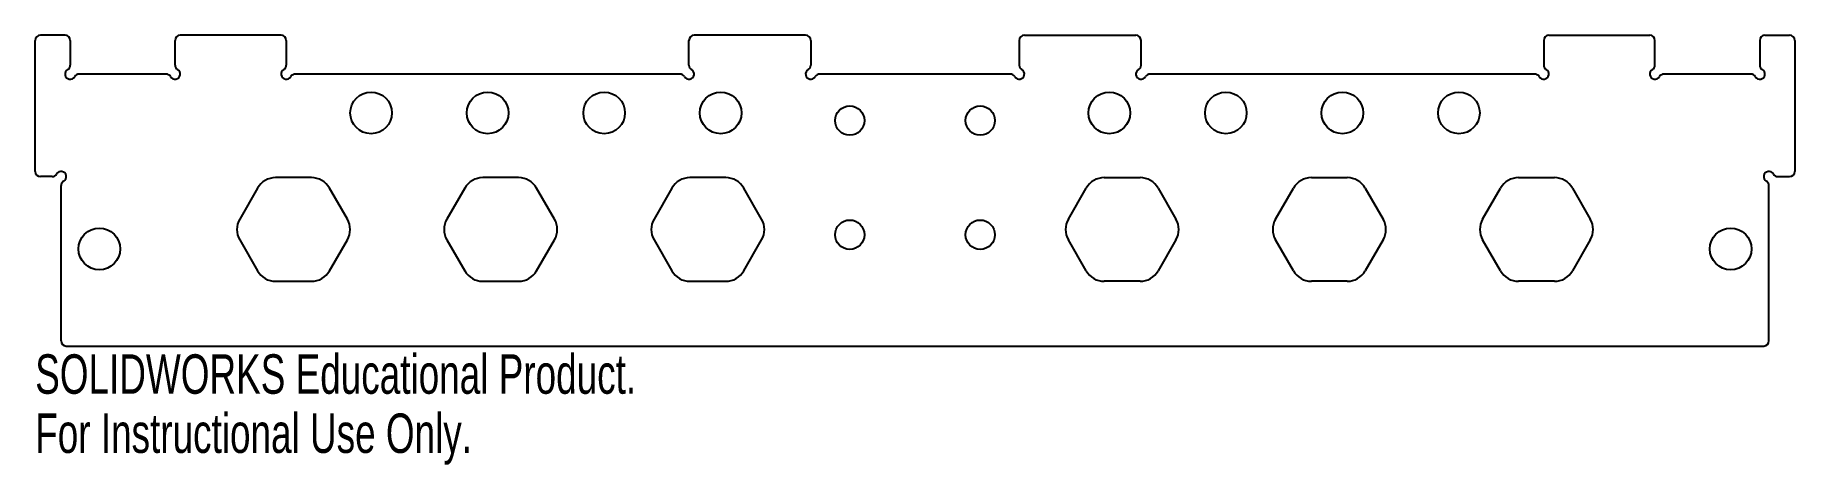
# Model space of a CAD drawing. Header units: inches. Extents: x -4.25 to 4.25, y -0.89 to 1.19.
import ezdxf

# ---------------------------------------------------------------- set-up
doc = ezdxf.new("R2010")
doc.units = ezdxf.units.IN
doc.header["$MEASUREMENT"] = 0
doc.styles.add('SLDTEXTSTYLE0', font='TXT', dxfattribs={"width": 0.7})

msp = doc.modelspace()

# ---------------------------------------------------------------- linework, layer by layer
at = {"color": 7, "linetype": 'Continuous', "lineweight": 25}
for p, q in [((-4.247, 0.53), (-4.247, 1.1625)), ((-4.103, 1.1875), (-4.222, 1.1875)), ((-4.078, 1.1625), (-4.078, 1.0433)), ((-3.572, 1.0433), (-3.572, 1.1625)), ((-3.0598, 1.1875), (-3.547, 1.1875)), ((-3.0347, 1.1625), (-3.0347, 1.0433)), ((-1.0913, 1.0433), (-1.0913, 1.1625)), ((-0.528, 1.1875), (-1.0662, 1.1875)), ((-0.503, 1.1625), (-0.503, 1.0433)), ((0.503, 1.1625), (0.503, 1.0433)), ((0.528, 1.1875), (1.0662, 1.1875)), ((1.0913, 1.0433), (1.0913, 1.1625)), ((3.0347, 1.1625), (3.0347, 1.0433)), ((3.0598, 1.1875), (3.547, 1.1875)), ((3.572, 1.0433), (3.572, 1.1625)), ((4.078, 1.1625), (4.078, 1.0433)), ((4.103, 1.1875), (4.222, 1.1875)), ((4.247, 1.1625), (4.247, 0.53)), ((-3.6153, 1), (-4.0347, 1)), ((-1.1346, 1), (-2.9914, 1)), ((0.4597, 1), (-0.4597, 1)), ((2.9914, 1), (1.1346, 1)), ((4.0347, 1), (3.6153, 1)), ((-4.1653, 0.505), (-4.222, 0.505)), ((-4.122, -0.2875), (-4.122, 0.4617)), ((-3.1732, 0.45), (-3.2598, 0.3)), ((-2.9134, 0.5), (-3.0866, 0.5)), ((-2.7402, 0.3), (-2.8268, 0.45)), ((-2.1732, 0.45), (-2.2598, 0.3)), ((-1.9134, 0.5), (-2.0866, 0.5)), ((-1.7402, 0.3), (-1.8268, 0.45)), ((-1.1732, 0.45), (-1.2598, 0.3)), ((-0.9134, 0.5), (-1.0866, 0.5)), ((-0.7402, 0.3), (-0.8268, 0.45)), ((0.7402, 0.3), (0.8268, 0.45)), ((0.9134, 0.5), (1.0866, 0.5)), ((1.1732, 0.45), (1.2598, 0.3)), ((1.7402, 0.3), (1.8268, 0.45)), ((1.9134, 0.5), (2.0866, 0.5)), ((2.1732, 0.45), (2.2598, 0.3)), ((2.7402, 0.3), (2.8268, 0.45)), ((2.9134, 0.5), (3.0866, 0.5)), ((3.1732, 0.45), (3.2598, 0.3)), ((4.122, -0.2875), (4.122, 0.4617)), ((4.1653, 0.505), (4.222, 0.505)), ((-3.2598, 0.2), (-3.1732, 0.05)), ((-2.8268, 0.05), (-2.7402, 0.2)), ((-2.2598, 0.2), (-2.1732, 0.05)), ((-1.8268, 0.05), (-1.7402, 0.2)), ((-1.2598, 0.2), (-1.1732, 0.05)), ((-0.8268, 0.05), (-0.7402, 0.2)), ((0.8268, 0.05), (0.7402, 0.2)), ((1.2598, 0.2), (1.1732, 0.05)), ((1.8268, 0.05), (1.7402, 0.2)), ((2.2598, 0.2), (2.1732, 0.05)), ((2.8268, 0.05), (2.7402, 0.2)), ((3.2598, 0.2), (3.1732, 0.05)), ((-3.0866, 0), (-2.9134, 0)), ((-2.0866, 0), (-1.9134, 0)), ((-1.0866, 0), (-0.9134, 0)), ((1.0866, 0), (0.9134, 0)), ((2.0866, 0), (1.9134, 0)), ((3.0866, 0), (2.9134, 0)), ((-4.097, -0.3125), (4.097, -0.3125))]:
    msp.add_line(p, q, dxfattribs=at)
for centre, radius in [((-2.6255, 0.8125), 0.1005), ((-2.063, 0.8125), 0.1005), ((-1.5005, 0.8125), 0.1005), ((-0.938, 0.8125), 0.1005), ((0.938, 0.8125), 0.1005), ((1.5005, 0.8125), 0.1005), ((2.063, 0.8125), 0.1005), ((2.6255, 0.8125), 0.1005), ((-0.315, 0.7755), 0.071), ((0.315, 0.7755), 0.071), ((-3.9375, 0.156), 0.1005), ((-0.315, 0.2245), 0.071), ((0.315, 0.2245), 0.071), ((3.9375, 0.156), 0.1005)]:
    msp.add_circle(centre, radius, dxfattribs=at)
for centre, radius, start, end in [((-4.222, 1.1625), 0.025, 90, 180), ((-4.103, 1.1625), 0.025, 0, 90), ((-3.547, 1.1625), 0.025, 90, 180), ((-3.0598, 1.1625), 0.025, 0, 90), ((-1.0662, 1.1625), 0.025, 90, 180), ((-0.528, 1.1625), 0.025, 0, 90), ((0.528, 1.1625), 0.025, 90, 180), ((1.0662, 1.1625), 0.025, 0, 90), ((3.0598, 1.1625), 0.025, 90, 180), ((3.547, 1.1625), 0.025, 0, 90), ((4.103, 1.1625), 0.025, 90, 180), ((4.222, 1.1625), 0.025, 0, 90), ((-4.078, 1), 0.025, 120, 330), ((-4.103, 1.0433), 0.025, 300, 0), ((-3.572, 1), 0.025, 210, 60), ((-3.547, 1.0433), 0.025, 180, 240), ((-3.0347, 1), 0.025, 120, 330), ((-3.0598, 1.0433), 0.025, 300, 0), ((-1.0913, 1), 0.025, 210, 60), ((-1.0662, 1.0433), 0.025, 180, 240), ((-0.503, 1), 0.025, 120, 330), ((-0.528, 1.0433), 0.025, 300, 0), ((0.503, 1), 0.025, 210, 60), ((0.528, 1.0433), 0.025, 180, 240), ((1.0913, 1), 0.025, 120, 330), ((1.0662, 1.0433), 0.025, 300, 0), ((3.0347, 1), 0.025, 210, 60), ((3.0598, 1.0433), 0.025, 180, 240), ((3.572, 1), 0.025, 120, 330), ((3.547, 1.0433), 0.025, 300, 360), ((4.078, 1), 0.025, 210, 60), ((4.103, 1.0433), 0.025, 180, 240), ((-4.0347, 0.975), 0.025, 90, 150), ((-3.6153, 0.975), 0.025, 30, 90), ((-2.9914, 0.975), 0.025, 90, 150), ((-1.1346, 0.975), 0.025, 30, 90), ((-0.4597, 0.975), 0.025, 90, 150), ((0.4597, 0.975), 0.025, 30, 90), ((1.1346, 0.975), 0.025, 90, 150), ((2.9914, 0.975), 0.025, 30, 90), ((3.6153, 0.975), 0.025, 90, 150), ((4.0347, 0.975), 0.025, 30, 90), ((-4.222, 0.53), 0.025, 180, 270), ((-4.1653, 0.53), 0.025, 270, 330), ((-4.122, 0.505), 0.025, 300, 150), ((4.122, 0.505), 0.025, 30, 240), ((4.1653, 0.53), 0.025, 210, 270), ((4.222, 0.53), 0.025, 270, 0), ((-4.097, 0.4617), 0.025, 120, 180), ((-3.0866, 0.4), 0.1, 90, 150), ((-2.9134, 0.4), 0.1, 30, 90), ((-2.0866, 0.4), 0.1, 90, 150), ((-1.9134, 0.4), 0.1, 30, 90), ((-1.0866, 0.4), 0.1, 90, 150), ((-0.9134, 0.4), 0.1, 30, 90), ((0.9134, 0.4), 0.1, 90, 150), ((1.0866, 0.4), 0.1, 30, 90), ((1.9134, 0.4), 0.1, 90, 150), ((2.0866, 0.4), 0.1, 30, 90), ((2.9134, 0.4), 0.1, 90, 150), ((3.0866, 0.4), 0.1, 30, 90), ((4.097, 0.4617), 0.025, 0, 60), ((-3.1732, 0.25), 0.1, 150, 210), ((-2.8268, 0.25), 0.1, 330, 30), ((-2.1732, 0.25), 0.1, 150, 210), ((-1.8268, 0.25), 0.1, 330, 30), ((-1.1732, 0.25), 0.1, 150, 210), ((-0.8268, 0.25), 0.1, 330, 30), ((0.8268, 0.25), 0.1, 150, 210), ((1.1732, 0.25), 0.1, 330, 30), ((1.8268, 0.25), 0.1, 150, 210), ((2.1732, 0.25), 0.1, 330, 30), ((2.8268, 0.25), 0.1, 150, 210), ((3.1732, 0.25), 0.1, 330, 30), ((-3.0866, 0.1), 0.1, 210, 270), ((-2.9134, 0.1), 0.1, 270, 330), ((-2.0866, 0.1), 0.1, 210, 270), ((-1.9134, 0.1), 0.1, 270, 330), ((-1.0866, 0.1), 0.1, 210, 270), ((-0.9134, 0.1), 0.1, 270, 330), ((0.9134, 0.1), 0.1, 210, 270), ((1.0866, 0.1), 0.1, 270, 330), ((1.9134, 0.1), 0.1, 210, 270), ((2.0866, 0.1), 0.1, 270, 330), ((2.9134, 0.1), 0.1, 210, 270), ((3.0866, 0.1), 0.1, 270, 330), ((-4.097, -0.2875), 0.025, 180, 270), ((4.097, -0.2875), 0.025, 270, 360)]:
    msp.add_arc(centre, radius, start, end, dxfattribs=at)

# ---------------------------------------------------------------- texts
at = {"color": 7, "linetype": 'Continuous', "char_height": 0.1903, "attachment_point": 1, "style": 'SLDTEXTSTYLE0'}
for s, insert in [('SOLIDWORKS Educational Product.', (-4.247, -0.3526)), ('For Instructional Use Only.', (-4.247, -0.6381))]:
    msp.add_mtext(s, dxfattribs=dict(at, insert=insert))

doc.saveas('drawing.dxf')
